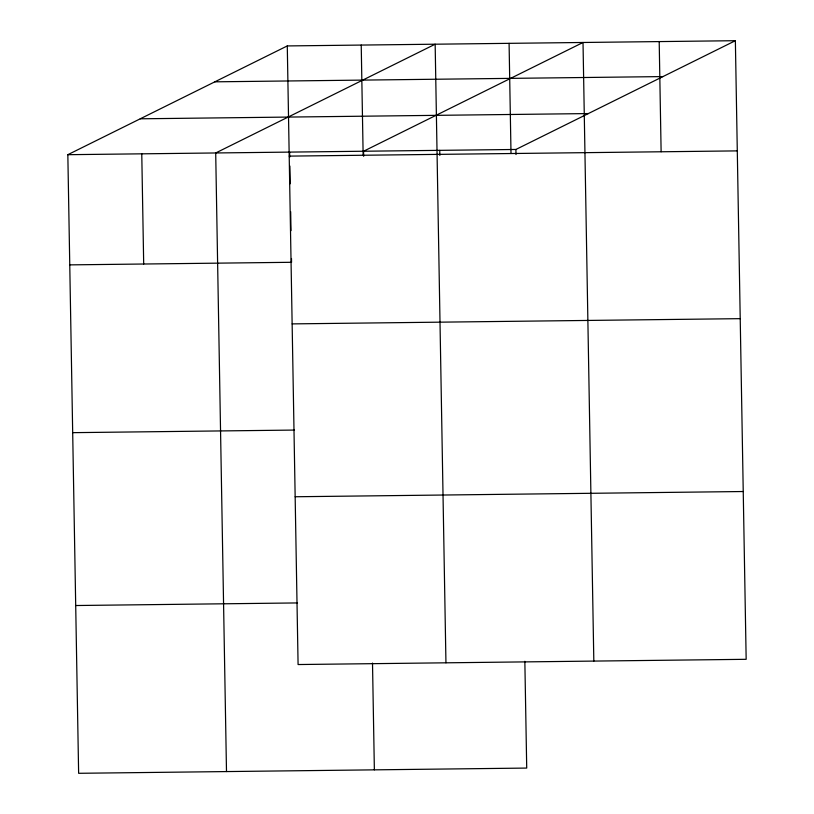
<?xml version="1.0" encoding="UTF-8"?>
<svg xmlns="http://www.w3.org/2000/svg" width="814" height="814" viewBox="0 0 814 814"><rect width="100%" height="100%" fill="white"/><g stroke="black" fill="none" stroke-linecap="round" stroke-linejoin="round"><path stroke-width="1.22" d="M524.847 661.304L526.719 768.07L78.632 773.3L67.837 154.691L287.281 45.93L735.368 40.7L746.163 659.309L298.087 664.539L287.281 45.93M67.837 154.691L515.913 149.461L735.368 40.7M214.865 81.827L662.952 76.587M140.252 118.803L588.339 113.573M289.204 156.115L737.291 150.885M69.76 264.876L291.554 262.291L291.493 258.486M292.134 323.891L740.221 318.661M72.68 432.661L294.485 430.067M295.156 496.754L743.243 491.524M75.702 605.524L297.507 602.93M659.198 41.585L661.121 151.77M593.823 661.08L583.017 42.481L363.573 151.241L363.654 156.308M515.913 149.461L516.005 154.528M509.086 43.346L511.009 153.52M439.743 150.356L439.835 155.413M445.95 662.81L435.154 44.21L215.7 152.971L226.496 771.57M372.507 663.074L374.369 769.851M361.223 45.065L363.146 155.25M289.631 152.106L289.723 157.173M289.876 166.036L290.191 183.771M290.669 211.63L291.005 230.627M141.768 153.836L143.691 264.011"/></g></svg>
